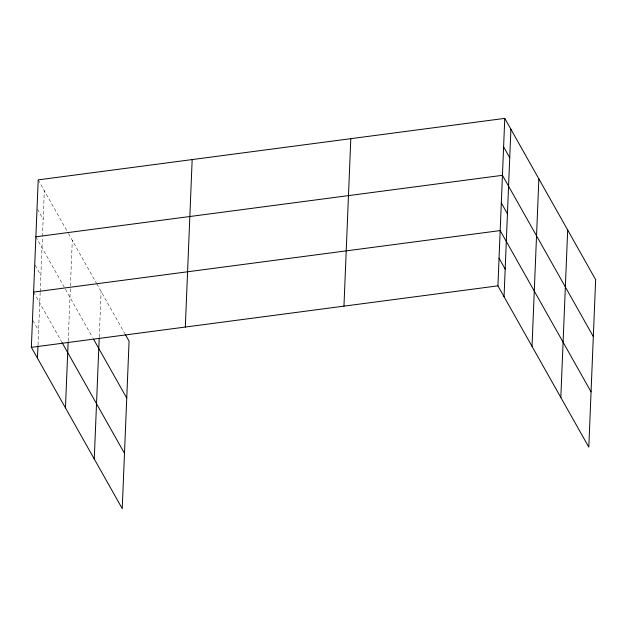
<?xml version="1.0" encoding="UTF-8"?>
<svg xmlns="http://www.w3.org/2000/svg" width="627" height="627" viewBox="0 0 627 627"><rect width="100%" height="100%" fill="white"/><g stroke="black" fill="none" stroke-linecap="round" stroke-linejoin="round"><path stroke-width="0.47" stroke-dasharray="3.13 2.35" d="M38.02 344.874L40.167 292.472M40.206 291.516L42.424 237.249M42.464 236.301L44.329 190.749M68.171 341.151L70.396 286.884M70.436 285.936L72.293 240.384M99.246 337.067L101.112 291.516M38.2 179.871L68.029 232.805M68.5 233.652L96.307 282.996M96.785 283.851L124.812 333.58M37.51 209.183L43.161 219.215M35.872 236.81L92.537 337.381M35.214 265.284L40.865 275.316M33.607 292.08L61.54 341.652M32.949 320.546L38.608 330.586"/><path stroke-width="0.94" d="M125.282 334.426L129.076 341.151L122.226 508.622L31.35 347.342L38.2 179.871L504.774 118.378L595.65 279.658L588.8 447.129L497.924 285.849L504.774 118.378M37.479 358.213L37.981 345.83M65.443 407.848L68.131 342.107M94.262 458.988L99.207 338.024M185.318 327.051L192.168 159.579M343.957 306.141L350.806 138.669M504.045 296.72L510.903 129.248M532.017 346.355L538.867 178.883M560.828 397.494L567.686 230.023M35.872 236.81L502.446 175.317L593.322 336.597M33.607 292.08L500.181 230.579L591.057 391.859M31.35 347.342L497.924 285.849M503.606 146.843L509.735 157.722M501.31 202.952L507.439 213.823M499.053 258.214L505.182 269.085M93.501 339.082L126.748 398.09M62.018 342.491L124.491 453.36"/></g></svg>
